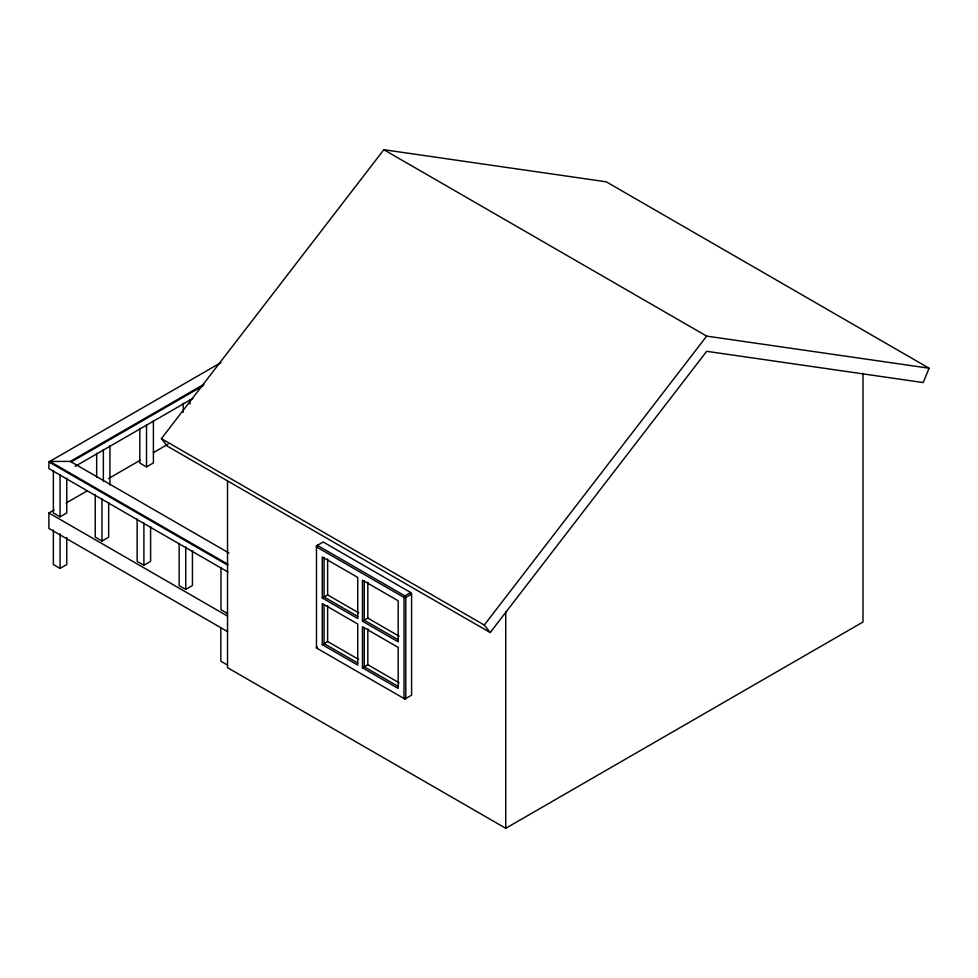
<?xml version="1.0" encoding="UTF-8"?>
<svg xmlns="http://www.w3.org/2000/svg" width="978" height="978" viewBox="0 0 978 978"><rect width="100%" height="100%" fill="white"/><g stroke="black" fill="none" stroke-linecap="round" stroke-linejoin="round"><path stroke-width="1.47" d="M929.1 368.217L923.183 382.569L706.691 351.31L490.198 632.546L167.324 446.139L161.407 438.633L383.828 149.707L606.238 181.81L929.1 368.217L706.691 336.114L383.828 149.707M411.591 594.086L405.784 597.436L404 597.436L316.469 546.91L317.361 545.357L404.892 595.895L405.784 597.436L405.784 698.5L404 698.5L404 597.436L404.892 595.895L410.699 592.534L411.591 594.086L411.591 695.15L404.892 699.025L316.469 647.974L316.469 545.871L323.168 542.008L410.699 592.534M490.198 632.546L484.281 625.04L706.691 336.114M227.972 572.02L48.9 468.633L48.9 461.922L220.906 362.618M48.9 461.922L227.532 565.052L227.972 564.282L49.792 461.408L70.33 461.408L203.925 384.281M71.223 461.922L203.326 385.662M75.196 466.335L192.752 398.462M227.532 631.568L48.9 528.45L48.9 512.973L54.193 509.917M66.101 503.047L87.274 490.822M108.448 478.597L140.196 460.259M153.424 452.631L167.984 444.22M53.362 470.65L53.362 512.973L60.061 516.836L66.761 512.973L66.761 478.218M139.83 428.291L139.83 463.059L146.517 466.922L153.399 462.961L153.399 420.638M95.233 494.831L95.233 537.142L101.969 541.042L108.668 537.166L108.668 502.411M53.362 529.954L53.362 564.538L60.061 568.401L66.761 564.538L66.761 537.472M137.14 519.025L137.14 561.348L143.9 565.247L150.6 561.384L150.6 526.616M179.145 543.279L179.145 585.59L185.734 589.404L192.434 585.529L192.434 550.773M316.469 546.91L317.361 545.357M322.275 598.01L357.728 618.475L357.728 577.423L322.275 556.959L322.275 598.01L327.63 594.917L358.706 612.864M316.469 647.974L317.361 647.46L317.361 648.487L316.469 646.947L317.361 647.46M322.275 644.624L357.728 665.089L357.728 624.037L322.275 603.56L322.275 644.624L327.63 641.531L358.706 659.465M362.459 621.213L398.193 641.849L398.193 600.785L362.459 580.162L362.459 621.213L367.826 618.12L399.146 636.213M404 597.436L405.784 597.436M362.459 667.827L398.193 688.451L398.193 647.399L362.459 626.776L362.459 667.827L367.826 664.734L399.146 682.815M404 698.5L405.784 698.5M227.532 481.359L227.532 667.668L505.736 828.293L862.987 622.032L862.987 373.364M161.407 438.633L484.281 625.04M316.469 545.871L317.361 546.384M357.728 616.421L324.06 596.983L324.06 557.986M398.193 639.783L364.256 620.186L364.256 581.201M70.33 461.408L228.986 553.01M357.728 663.023L324.06 643.585L324.06 604.6M398.193 686.385L364.256 666.788L364.256 627.803M227.532 613.524L220.979 609.746L220.979 567.423M48.9 512.973L227.532 616.103M227.532 665.089L220.832 661.226L220.832 628.133M505.736 611.653L505.736 828.293M404.892 595.895L404.892 596.922M404.892 697.986L404.892 699.025M367.826 582.13L367.826 618.12M367.826 628.744L367.826 664.734M327.63 558.927L327.63 594.917M327.63 605.529L327.63 641.531M189.94 399.537L189.94 404.073M185.734 547.081L185.734 589.404M183.241 403.229L183.241 412.3M146.517 424.611L146.517 466.922M143.9 522.924L143.9 565.247M109.927 445.736L109.927 485.039M103.362 449.525L103.362 481.262M101.969 498.719L101.969 541.042M96.663 453.217L96.663 477.398M60.061 474.526L60.061 516.836M60.061 533.817L60.061 568.401"/></g></svg>
